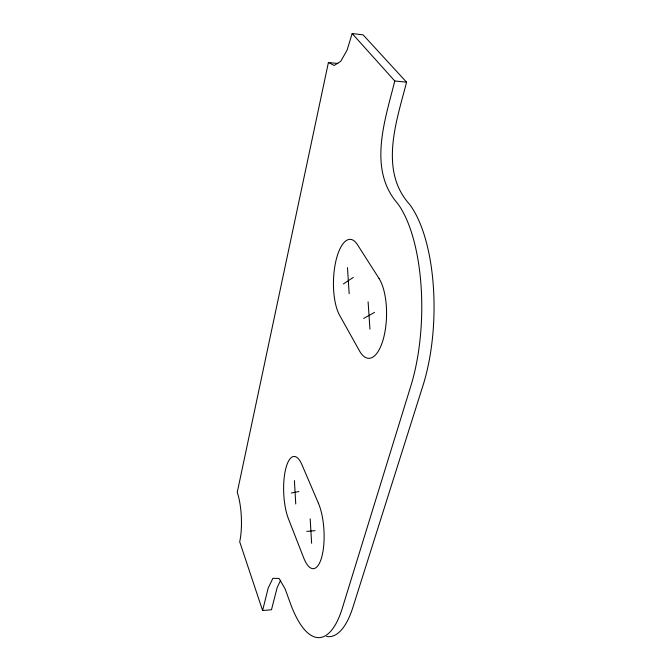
<?xml version="1.0" encoding="UTF-8"?>
<svg xmlns="http://www.w3.org/2000/svg" width="671" height="671" viewBox="0 0 671 671"><rect width="100%" height="100%" fill="white"/><g stroke="black" fill="none" stroke-linecap="round" stroke-linejoin="round"><path stroke-width="1.01" d="M337.899 63.51L328.413 62.495L237.232 492.355A34.313 9.31 87.7 0 1 239.698 541.791L262.596 610.518L271.47 609.78L277.207 587.385L280.688 580.289M262.596 610.518L268.199 588.064L272.879 578.293L279.077 578.477L285.192 589.046L290.291 603.145A107.452 36.351 86.9 0 0 342.353 608.06L410.904 385.75A123.238 48.53 -88.7 0 0 397.677 203.548C367.565 169.109 385.137 119.832 394.774 80.973L352.158 33.55L347.117 50.082L340.801 61.229L334.242 65.473L328.413 62.495M352.158 33.55L363.095 34.85L406.576 82.189C396.636 120.805 378.897 170.199 409.495 204.244A122.743 49.52 -88.6 0 1 422.948 385.666L352.954 607.163A107.075 37.131 86.8 0 1 326.567 636.494M343.426 283.925L353.34 277.383M363.657 318.423L374.527 312.401M291.323 493.026L298.914 491.524M306.832 531.415L315.068 530.66M394.774 80.973L406.576 82.189M368.102 301.774L369.956 329.167M347.477 267.687L349.18 293.739M310.187 518.834L311.621 543.284M294.41 480.612L295.752 503.996M379.006 278.431L357.408 244.613A41.208 15.374 -88.1 0 0 336.263 259.409A41.208 15.374 -88.1 0 0 339.618 315.286L359.48 350.866A43.011 16.892 -88.7 0 0 383.46 338.486A43.011 16.892 -88.7 0 0 379.006 278.431M318.406 503.2L301.992 464.818A35.94 11.751 87.7 0 0 285.754 468.668A35.94 11.751 87.7 0 0 288.421 518.758L303.678 557.836A37.542 12.674 86.9 0 0 321.803 556.855A37.542 12.674 86.9 0 0 318.406 503.2"/></g></svg>
